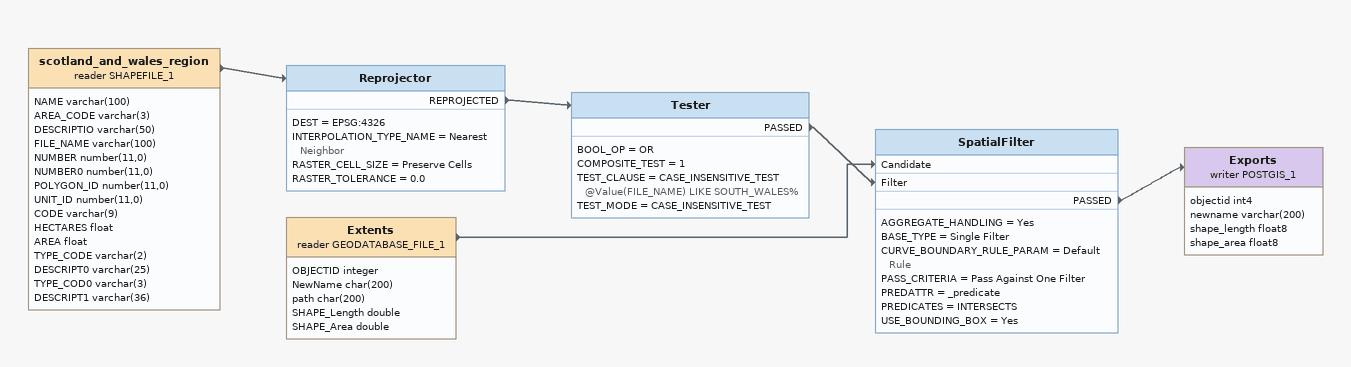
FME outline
scotland_and_wales_region (reader SHAPEFILE_1)
    attributes: NAME varchar(100), AREA_CODE varchar(3), DESCRIPTIO varchar(50), FILE_NAME varchar(100), NUMBER number(11,0), NUMBER0 number(11,0), POLYGON_ID number(11,0), UNIT_ID number(11,0), CODE varchar(9), HECTARES float, AREA float, TYPE_CODE varchar(2), DESCRIPT0 varchar(25), TYPE_COD0 varchar(3), DESCRIPT1 varchar(36)
    -> Reprojector
Reprojector
    DEST = EPSG:4326
    INTERPOLATION_TYPE_NAME = Nearest Neighbor
    RASTER_CELL_SIZE = Preserve Cells
    RASTER_TOLERANCE = 0.0
    REPROJECTED -> Tester
Tester
    BOOL_OP = OR
    COMPOSITE_TEST = 1
    TEST_CLAUSE = CASE_INSENSITIVE_TEST @Value(FILE_NAME) LIKE SOUTH_WALES%
    TEST_MODE = CASE_INSENSITIVE_TEST
    PASSED -> SpatialFilter [Filter]
Extents (reader GEODATABASE_FILE_1)
    attributes: OBJECTID integer, NewName char(200), path char(200), SHAPE_Length double, SHAPE_Area double
    -> SpatialFilter [Candidate]
SpatialFilter
    AGGREGATE_HANDLING = Yes
    BASE_TYPE = Single Filter
    CURVE_BOUNDARY_RULE_PARAM = Default Rule
    PASS_CRITERIA = Pass Against One Filter
    PREDATTR = _predicate
    PREDICATES = INTERSECTS
    USE_BOUNDING_BOX = Yes
    PASSED -> Exports (writer POSTGIS_1)
Exports (writer POSTGIS_1)
    attributes: objectid int4, newname varchar(200), shape_length float8, shape_area float8
